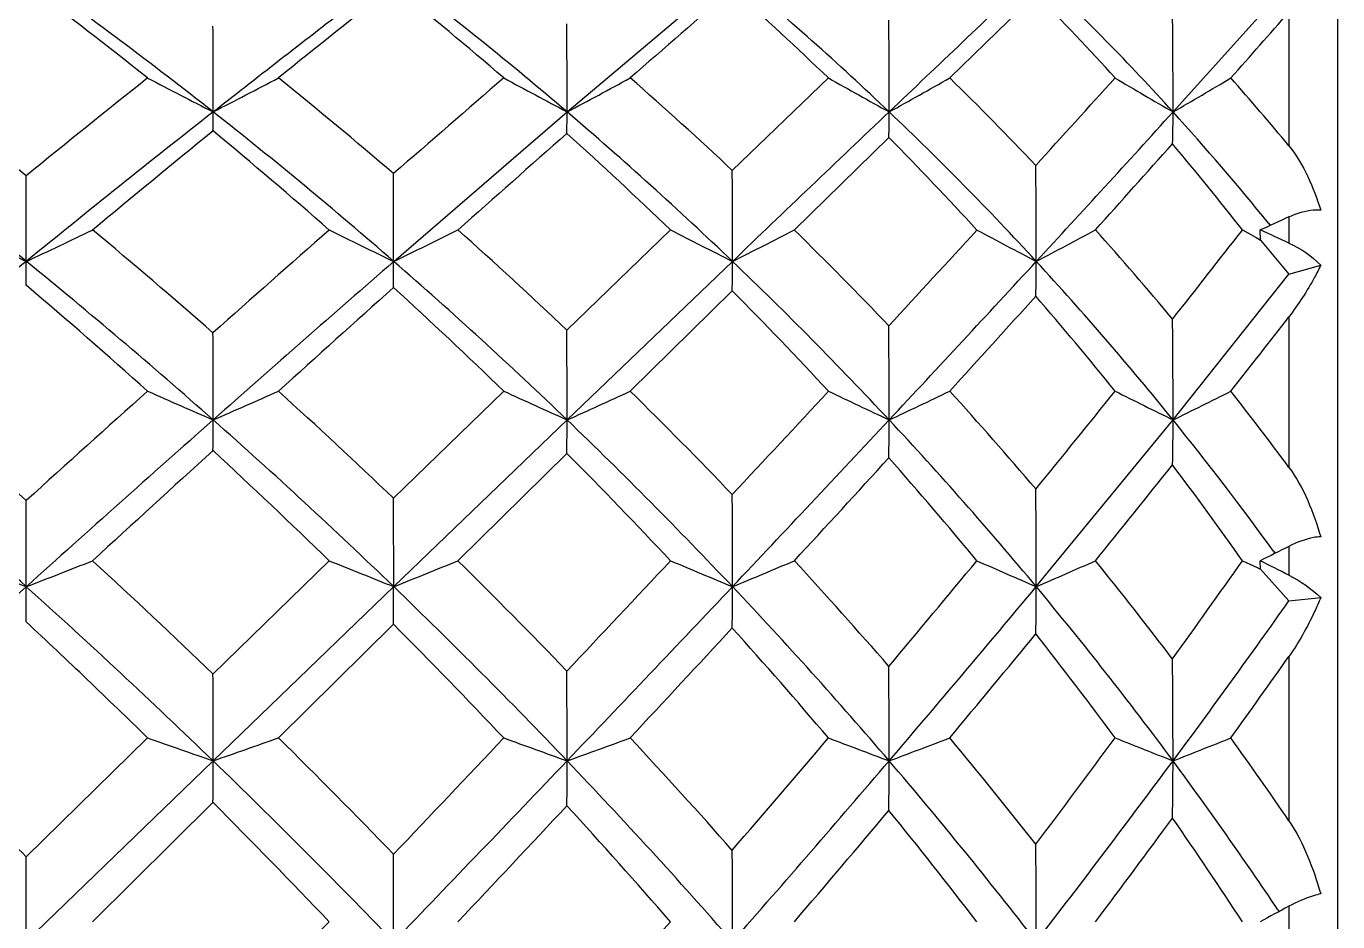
# Model space of a CAD drawing. Header units: millimetres. Extents: x 13495 to 14291, y -4366 to -3315.
# Drawn here: x 13906.508 to 13908.523, y -3553.658 to -3552.283 of the extents above; entities that cross this region are included whole.
import ezdxf

# ---------------------------------------------------------------- set-up
doc = ezdxf.new("R2010")
doc.units = ezdxf.units.MM
doc.header["$LTSCALE"] = 0.1
doc.layers.add('1', color=7, linetype='Continuous')

msp = doc.modelspace()

# ---------------------------------------------------------------- linework, layer by layer
at = {"layer": '1', "color": 7, "linetype": 'Continuous'}
for p, q in [((13908.523, -3559.913), (13908.523, -3551.063)), ((13907.3392, -3552.4142), (13907.5933, -3552.1996)), ((13908.2701, -3552.4142), (13908.448, -3552.2168)), ((13908.0593, -3552.233), (13907.927, -3552.3621)), ((13908.448, -3552.2608), (13908.448, -3552.4665)), ((13907.593, -3552.504), (13907.7406, -3552.3621)), ((13907.0729, -3552.6437), (13907.3392, -3552.4142)), ((13907.8335, -3552.4535), (13907.6884, -3552.5955)), ((13907.3389, -3552.7492), (13907.498, -3552.5955)), ((13908.3765, -3552.5955), (13908.3975, -3552.6072)), ((13908.4043, -3552.6109), (13908.404, -3552.5955)), ((13908.4166, -3552.5853), (13908.4193, -3552.5886)), ((13908.4168, -3552.585), (13908.4194, -3552.5883)), ((13908.448, -3552.5756), (13908.448, -3552.6155)), ((13908.3975, -3552.6072), (13908.4043, -3552.6109)), ((13908.3975, -3552.6072), (13908.4043, -3552.6109)), ((13908.4043, -3552.6109), (13908.448, -3552.6634)), ((13907.3392, -3552.8871), (13907.5933, -3552.6437)), ((13908.448, -3552.6634), (13908.4969, -3552.6494)), ((13908.2701, -3552.8871), (13908.448, -3552.6634)), ((13907.593, -3552.6891), (13907.4362, -3552.843)), ((13908.448, -3552.7287), (13908.448, -3552.96)), ((13907.0726, -3553.0074), (13907.242, -3552.843)), ((13907.0729, -3553.1431), (13907.3392, -3552.8871)), ((13908.0599, -3553.1431), (13908.2701, -3552.8871)), ((13907.3389, -3552.9386), (13907.1716, -3553.1034)), ((13908.4242, -3553.0887), (13908.4266, -3553.092)), ((13908.4244, -3553.0885), (13908.4268, -3553.0918)), ((13908.448, -3553.0813), (13908.448, -3553.1256)), ((13906.7953, -3553.2774), (13906.9739, -3553.1034)), ((13908.3765, -3553.1034), (13908.3992, -3553.1138)), ((13908.3992, -3553.1138), (13908.4043, -3553.1161)), ((13908.3992, -3553.1138), (13908.4043, -3553.1161)), ((13908.4043, -3553.1161), (13908.404, -3553.1034)), ((13908.4043, -3553.1161), (13908.448, -3553.1649)), ((13906.7955, -3553.4106), (13907.0729, -3553.1431)), ((13908.448, -3553.1649), (13908.4969, -3553.1598)), ((13907.0726, -3553.201), (13906.8959, -3553.3754)), ((13908.448, -3553.2503), (13908.448, -3553.5027)), ((13906.5084, -3553.5579), (13906.6949, -3553.3754)), ((13906.5086, -3553.6882), (13906.7955, -3553.4106)), ((13906.7953, -3553.4748), (13906.6104, -3553.6577)), ((13908.431, -3553.6395), (13908.4328, -3553.6422)), ((13908.4311, -3553.6394), (13908.4329, -3553.642)), ((13908.448, -3553.6339), (13908.448, -3553.6816))]:
    msp.add_line(p, q, dxfattribs=at)
for centre, radius, start, end in [((13916.0157, -3565.5886), 16.421, 125.37721, 126.6504), ((13902.3228, -3558.097), 7.2319, 51.7948, 54.63366), ((13903.4149, -3557.0137), 6.0461, 49.52887, 52.77054), ((13904.4112, -3556.0104), 4.9647, 46.4158, 50.1369), ((14000.929, -3650.2247), 135.0318, 133.452834, 133.585043), ((13905.2992, -3555.1142), 4.0145, 42.2653, 46.5528), ((13902.1053, -3558.1274), 7.3691, 51.4773, 53.30776), ((13920.4895, -3569.2527), 21.6814, 128.23018, 128.8272), ((13903.2163, -3557.0349), 6.1678, 49.25483, 51.30055), ((13929.3641, -3577.4496), 33.3199, 130.79823, 131.15528), ((13904.2254, -3556.0265), 5.0779, 46.1903, 48.4569), ((13905.1199, -3555.1274), 4.1252, 42.0944, 44.5585), ((13888.8666, -3552.4095), 18.9674, 359.9858, 0.41193), ((13894.8207, -3552.4137), 13.4494, 359.99802, 0.63767), ((13881.7708, -3528.8552), 35.4894, 318.51964, 318.73746), ((13863.9117, -3552.4089), 42.8838, 359.9929, 0.16864), ((13879.1284, -3552.4092), 28.2108, 359.98988, 0.26464), ((13901.1246, -3559.2008), 8.5862, 51.16842, 52.79471), ((13920.7769, -3570.0497), 22.6087, 128.52505, 129.13174), ((13913.045, -3540.2231), 13.6996, 242.38545, 242.85925), ((13901.6622, -3542.4048), 11.2489, 297.15132, 297.72726), ((13902.3547, -3558.0054), 7.2436, 49.35848, 51.17635), ((13929.5063, -3578.2037), 34.1099, 130.74709, 131.12369), ((13914.2985, -3539.3064), 14.8406, 241.60898, 242.03488), ((13901.965, -3542.2973), 11.4557, 297.9778, 298.52832), ((13903.4675, -3556.9031), 6.0309, 46.83849, 48.8476), ((13915.9126, -3537.8316), 16.6708, 240.64656, 241.01389), ((13901.9762, -3541.8467), 12.0824, 299.00028, 299.5059), ((13904.4625, -3555.9089), 4.9581, 43.4949, 45.6727), ((13872.4228, -3520.0548), 48.1913, 317.68697, 317.90239), ((13918.2414, -3535.2587), 19.8429, 239.53544, 239.83342), ((13901.4978, -3540.7687), 13.4715, 300.17965, 300.61759), ((13905.342, -3555.0291), 4.0268, 39.5243, 41.478), ((13900.975, -3559.4547), 8.7756, 50.90797, 53.34933), ((13921.4612, -3571.0422), 23.7084, 128.21301, 129.10103), ((13904.5738, -3552.4144), 2.2217, 359.2506, 0.0054), ((13902.2514, -3558.1869), 7.3467, 48.98328, 51.7911), ((13905.5626, -3552.4148), 1.7766, 358.9487, 0.0191), ((13903.4102, -3557.0194), 6.0535, 46.28881, 49.53026), ((14021.9469, -3672.2779), 165.4965, 133.592038, 133.707161), ((13906.2953, -3552.4151), 1.5387, 358.5716, 0.0341), ((13904.4452, -3555.976), 4.9164, 42.6724, 46.4265), ((13876.8315, -3523.8379), 42.4852, 317.31089, 317.73059), ((13906.7672, -3552.4132), 1.5029, 358.0996, 359.9646), ((13905.2886, -3555.1226), 4.0279, 39.0489, 42.253), ((13922.5085, -3571.7467), 24.8901, 129.14615, 129.69733), ((13902.0182, -3558.233), 7.506, 48.68265, 50.47268), ((13933.5713, -3582.2501), 39.7031, 131.35424, 131.67672), ((13903.2035, -3557.0483), 6.1863, 46.03706, 48.05029), ((13904.2575, -3555.9934), 5.0317, 42.4767, 44.7098), ((13876.0904, -3523.8056), 43.0897, 318.07653, 318.31272), ((13905.1487, -3555.1008), 4.086, 37.8177, 40.2074), ((13851.987, -3552.6381), 54.5216, 359.99412, 0.13234), ((13871.6326, -3552.6393), 35.4402, 359.99293, 0.21075), ((13883.6787, -3552.6404), 23.9147, 359.99199, 0.32668), ((13891.7199, -3552.641), 16.34, 359.99044, 0.50734), ((13912.3087, -3540.2382), 13.6944, 244.47007, 244.94209), ((13901.5861, -3542.1198), 11.6183, 295.06771, 295.62315), ((13900.9868, -3559.3703), 8.8047, 48.72258, 50.3052), ((13932.8603, -3582.042), 39.2072, 131.31876, 131.66704), ((13913.4271, -3539.4669), 14.6289, 243.82391, 244.25519), ((13902.0084, -3542.1466), 11.6549, 295.75562, 296.29581), ((13902.2974, -3558.0711), 7.3308, 46.54987, 48.32552), ((13914.8051, -3538.2624), 16.0882, 242.98735, 243.3678), ((13902.2082, -3541.9097), 12.0091, 296.64259, 297.15108), ((13903.4573, -3556.913), 6.045, 43.62063, 45.57903), ((13869.0582, -3516.9677), 52.7577, 317.30467, 317.52167), ((13916.6767, -3536.2285), 18.5394, 241.98483, 242.30367), ((13902.0465, -3541.1912), 12.9352, 297.70273, 298.15861), ((13904.4679, -3555.9025), 4.9498, 39.8269, 41.9215), ((13894.0212, -3541.4511), 18.1734, 321.62867, 322.17679), ((13923.4386, -3573.4756), 26.8439, 129.10077, 129.91731), ((13902.0953, -3552.6445), 4.4133, 359.5317, 0.0098), ((13900.8879, -3559.5613), 8.9132, 48.4862, 50.90505), ((13935.1492, -3584.9156), 42.7756, 131.0231, 131.51733), ((13903.8139, -3552.6443), 3.2589, 359.3048, 0.0109), ((13902.2244, -3558.2175), 7.3875, 46.18236, 48.98103), ((13904.9793, -3552.6441), 2.614, 359.0154, 0.0095), ((13903.4078, -3557.0221), 6.0571, 43.05242, 46.2902), ((13870.5279, -3518.0282), 51.0577, 316.94216, 317.31483), ((13905.8277, -3552.644), 2.2322, 358.6354, 0.0071), ((13904.4385, -3555.9834), 4.9262, 38.9414, 42.6821), ((13900.6155, -3559.6333), 9.1142, 48.16173, 49.71668), ((13937.9533, -3587.1588), 46.2832, 131.85215, 132.14656), ((13901.9808, -3558.2731), 7.5608, 45.90513, 47.66633), ((13903.1833, -3557.0672), 6.214, 42.82732, 44.79435), ((13868.8646, -3517.2828), 52.8242, 317.68701, 317.90058), ((13904.224, -3556.0215), 5.0755, 38.7737, 40.9183), ((13893.9472, -3552.8868), 14.3229, 359.99879, 0.61792), ((13893.1719, -3540.9037), 19.3182, 321.82733, 322.25733), ((13862.4303, -3552.8818), 44.3652, 359.99314, 0.1658), ((13877.9668, -3552.8821), 29.3724, 359.99028, 0.25934), ((13887.9025, -3552.8824), 19.9314, 359.9865, 0.40183), ((13899.3595, -3560.9912), 10.7141, 48.14512, 49.50916), ((13936.6995, -3586.3554), 44.9817, 131.83892, 132.15857), ((13912.6665, -3539.3517), 14.7538, 246.1248, 246.55132), ((13901.9747, -3541.7781), 12.1099, 293.45864, 293.97724), ((13900.9152, -3559.4515), 8.9129, 46.30349, 47.85499), ((13913.8545, -3538.384), 15.8993, 245.42392, 245.80867), ((13902.3102, -3541.6985), 12.2669, 294.20297, 294.70045), ((13902.2699, -3558.0992), 7.3701, 43.75914, 45.49403), ((13856.6989, -3505.5295), 69.5976, 316.992216, 317.170751), ((13915.3642, -3536.8227), 17.7417, 244.55181, 244.88512), ((13902.3768, -3541.252), 12.8513, 295.1277, 295.58666), ((13903.4475, -3556.9206), 6.0575, 40.4182, 42.31157), ((13890.015, -3538.2484), 23.3025, 320.74617, 321.22157), ((13917.5165, -3534.086), 20.9518, 243.54002, 243.81183), ((13901.9936, -3540.1316), 14.2161, 296.20003, 296.59965), ((13904.4682, -3555.9013), 4.9488, 36.4664, 38.1695), ((13899.1992, -3561.2702), 10.9305, 48.03238, 50.08069), ((13938.8561, -3589.1033), 48.3683, 131.51705, 131.97262), ((13901.1266, -3552.8878), 5.6689, 359.5308, 0.0074), ((13900.8219, -3559.6351), 9.0123, 46.08358, 48.48348), ((13903.1231, -3552.8884), 4.2161, 359.3174, 0.018), ((13902.2389, -3558.2027), 7.3667, 43.37819, 46.18421), ((13863.0291, -3511.0261), 61.3173, 316.617174, 316.945496), ((13904.4887, -3552.8889), 3.3452, 359.0311, 0.0304), ((13903.4683, -3556.9671), 5.9754, 39.78788, 43.06275), ((13905.3158, -3552.8863), 2.9543, 358.6448, 359.9852), ((13904.4408, -3555.9805), 4.9226, 35.9789, 38.9322), ((13941.93, -3591.539), 52.1993, 132.30573, 132.58085), ((13900.5319, -3559.7232), 9.2369, 45.78002, 47.30554), ((13901.9928, -3558.2597), 7.5429, 43.12577, 44.86549), ((13863.6736, -3512.5311), 59.8616, 317.330548, 317.535817), ((13903.2527, -3557.0038), 6.1199, 39.59293, 41.53963), ((13890.3901, -3538.6959), 22.8696, 320.95096, 321.42425), ((13904.289, -3555.9693), 4.9921, 35.0358, 37.1264), ((13891.1272, -3553.1405), 16.9327, 359.9911, 0.49837), ((13851.3356, -3553.1376), 55.173, 359.99424, 0.13155), ((13871.0203, -3553.1388), 36.0526, 359.99315, 0.20895), ((13883.0786, -3553.1399), 24.5148, 359.99236, 0.32265), ((13911.9662, -3538.9832), 15.1753, 248.50865, 248.92197), ((13901.8781, -3541.1348), 12.8702, 291.08703, 291.57351), ((13899.2238, -3561.142), 10.917, 46.0876, 47.42032), ((13913.0338, -3538.1487), 16.1358, 247.94114, 248.31994), ((13902.3238, -3541.2032), 12.8498, 291.68971, 292.16432), ((13900.8796, -3559.4884), 8.9642, 43.8987, 45.4203), ((13850.9695, -3500.1556), 77.4529, 316.701478, 316.873345), ((13914.3315, -3536.8441), 17.6369, 247.20388, 247.53941), ((13902.5644, -3540.984), 13.1581, 292.4697, 292.91831), ((13902.2911, -3558.0784), 7.3404, 40.97061, 42.66892), ((13887.709, -3536.3457), 26.2921, 319.94423, 320.40432), ((13916.0711, -3534.6313), 20.171, 246.31619, 246.59881), ((13902.4725, -3540.2353), 14.0653, 293.40607, 293.81033), ((13903.4868, -3556.8865), 6.0054, 37.21662, 39.04624), ((13896.8507, -3545.0205), 14.0775, 324.20524, 324.95858), ((13942.5688, -3593.2306), 53.9198, 131.97256, 132.39582), ((13897.0689, -3553.1445), 9.4397, 359.67977, 0.00843), ((13899.1371, -3561.3387), 11.0229, 45.99106, 48.03017), ((13900.3915, -3553.1443), 6.6813, 359.51442, 0.01031), ((13900.8284, -3559.628), 9.0026, 43.67941, 46.08206), ((13856.1113, -3504.4893), 70.835, 316.319398, 316.617821), ((13902.5192, -3553.1441), 5.0741, 359.2933, 0.0108), ((13902.2703, -3558.1733), 7.3238, 40.5651, 43.38001), ((13888.0624, -3536.4803), 26.0298, 319.42667, 320.19739), ((13904.003, -3553.1439), 4.0569, 358.9877, 0.0108), ((13903.4912, -3556.9493), 5.9464, 36.51924, 39.79735), ((13896.8077, -3544.9196), 14.2648, 323.46991, 324.68851), ((13898.7971, -3561.4584), 11.3009, 45.66377, 46.9713), ((13900.5334, -3559.7198), 9.2334, 43.40168, 44.91045), ((13856.9551, -3506.3148), 69.0147, 317.00835, 317.199549), ((13902.0043, -3558.2473), 7.526, 40.34148, 42.04856), ((13887.1728, -3536.0631), 27.0269, 320.16646, 320.60627), ((13903.2416, -3557.0109), 6.1331, 36.35413, 38.23098), ((13893.6156, -3553.4105), 14.6544, 359.99948, 0.61089), ((13896.2522, -3544.6545), 14.9206, 324.23331, 324.82341), ((13862.6631, -3553.4054), 44.1324, 359.99323, 0.16623), ((13877.937, -3553.4057), 29.4022, 359.99048, 0.2592), ((13887.7019, -3553.406), 20.132, 359.98691, 0.39981), ((13897.1483, -3563.2146), 13.4486, 45.89349, 47.02194), ((13912.321, -3537.4609), 16.8797, 250.5306, 250.89237), ((13902.26, -3540.325), 13.8493, 289.11666, 289.55665), ((13899.1976, -3561.1698), 10.9552, 44.04119, 45.35535), ((13840.8943, -3490.6275), 91.3199, 316.442832, 316.597268), ((13913.4493, -3536.3816), 18.092, 249.9345, 250.26202), ((13902.6252, -3540.2797), 13.9515, 289.74814, 290.17177), ((13900.8974, -3559.4711), 8.9394, 41.49675, 42.9913), ((13883.4071, -3532.7069), 31.9266, 319.24826, 319.65594), ((13914.8636, -3534.6343), 20.0491, 249.18973, 249.47477), ((13902.7424, -3539.8189), 14.5141, 290.53616, 290.92881), ((13902.3245, -3558.0485), 7.2956, 38.18097, 39.83154), ((13894.3174, -3543.1696), 17.215, 322.96324, 323.64115), ((13916.8549, -3531.5553), 23.4809, 248.32118, 248.55492), ((13902.4461, -3538.5917), 15.9223, 291.45523, 291.79902), ((13903.5311, -3556.8527), 5.9497, 34.26706, 35.76369), ((13896.9711, -3563.5329), 13.707, 45.90787, 47.60163), ((13896.3958, -3553.4119), 10.3997, 359.65358, 0.0069), ((13899.1184, -3561.3575), 11.0495, 43.95418, 45.98901), ((13849.1191, -3497.8131), 80.5026, 316.046181, 316.320001), ((13899.8664, -3553.4126), 7.4729, 359.48726, 0.01553), ((13900.902, -3559.5581), 8.9011, 41.25874, 43.68141), ((13884.8358, -3533.7202), 30.2759, 318.73543, 319.43065), ((13902.1606, -3553.4132), 5.6733, 359.2559, 0.0263), ((13902.3945, -3558.0687), 7.1614, 37.71077, 40.57475), ((13894.8975, -3543.5047), 16.6419, 322.27164, 323.47041), ((13903.5254, -3553.41), 4.7446, 358.9306, 359.9929), ((13903.5416, -3556.9111), 5.8831, 33.78776, 36.51259), ((13898.7595, -3561.4939), 11.3526, 43.6501, 44.94024), ((13851.6017, -3501.3082), 76.3446, 316.70923, 316.892678), ((13900.6142, -3559.6432), 9.1221, 41.00689, 42.50725), ((13884.5363, -3533.8457), 30.4719, 319.44527, 319.86663), ((13902.1543, -3558.1219), 7.3305, 37.51668, 39.21942), ((13894.4131, -3543.3123), 17.1975, 323.01799, 323.67884), ((13903.3827, -3556.9082), 5.9585, 33.05993, 34.90541), ((13891.1883, -3553.6857), 16.8716, 359.99157, 0.49927), ((13852.82, -3553.6828), 53.6886, 359.99424, 0.13335), ((13871.8045, -3553.6841), 35.2683, 359.99323, 0.21125), ((13883.4279, -3553.6851), 24.1655, 359.99257, 0.32497), ((13831.8165, -3481.9598), 103.8711, 316.20699, 316.349461), ((13880.6612, -3530.3222), 35.5635, 318.60277, 318.99184)]:
    msp.add_arc(centre, radius, start, end, dxfattribs=at)
for major_axis, ratio, start_param, end_param in [((7.5004, 3.8467), 0.311338, 1.412458, 1.418255), ((7.5024, -3.8696), 0.306173, 1.72742, 1.733217), ((7.5267, 4.0908), 0.249091, 1.436231, 1.442028), ((7.529, -4.1082), 0.243926, 1.703117, 1.708913), ((7.5532, 4.2726), 0.187006, 1.465407, 1.471203)]:
    msp.add_ellipse((13908.448, -3555.488), major_axis=major_axis, ratio=ratio, start_param=start_param, end_param=end_param, dxfattribs=at)
for points, knots in [([(13906.7955, -3552.4142), (13906.8188, -3552.3959), (13906.9108, -3552.3238), (13907.0034, -3552.2524), (13907.0729, -3552.1996)], [0, 0, 0, 0, 0.253134, 1, 1, 1, 1]), ([(13908.4969, -3552.5653), (13908.4932, -3552.5649), (13908.4764, -3552.5649), (13908.46, -3552.5702), (13908.448, -3552.5756)], [0, 0, 0, 0, 0.220724, 1, 1, 1, 1]), ([(13908.4969, -3552.6494), (13908.4939, -3552.6557), (13908.4796, -3552.6833), (13908.4628, -3552.7096), (13908.448, -3552.7287)], [0, 0, 0, 0, 0.22415, 1, 1, 1, 1]), ([(13908.4969, -3553.0666), (13908.4932, -3553.0667), (13908.4762, -3553.0689), (13908.46, -3553.0753), (13908.448, -3553.0813)], [0, 0, 0, 0, 0.217996, 1, 1, 1, 1]), ([(13908.4969, -3553.1598), (13908.4939, -3553.1671), (13908.48, -3553.1985), (13908.4633, -3553.2287), (13908.448, -3553.2503)], [0, 0, 0, 0, 0.230724, 1, 1, 1, 1]), ([(13908.4969, -3553.615), (13908.4932, -3553.6157), (13908.4762, -3553.6201), (13908.4601, -3553.6274), (13908.448, -3553.6339)], [0, 0, 0, 0, 0.217593, 1, 1, 1, 1])]:
    msp.add_open_spline(points, degree=3, knots=knots, dxfattribs=at)
for points in [[(13908.448, -3552.4665), (13908.4714, -3552.4948), (13908.4856, -3552.5303), (13908.4969, -3552.5653)], [(13908.448, -3552.6155), (13908.4661, -3552.6237), (13908.4829, -3552.6354), (13908.4969, -3552.6494)], [(13908.448, -3552.96), (13908.4713, -3552.9914), (13908.4855, -3553.0292), (13908.4969, -3553.0666)], [(13908.448, -3553.1256), (13908.4658, -3553.1345), (13908.4826, -3553.146), (13908.4969, -3553.1598)], [(13908.448, -3553.5027), (13908.471, -3553.5364), (13908.4854, -3553.5759), (13908.4969, -3553.615)]]:
    msp.add_open_spline(points, degree=3, dxfattribs=at)

doc.saveas('drawing.dxf')
